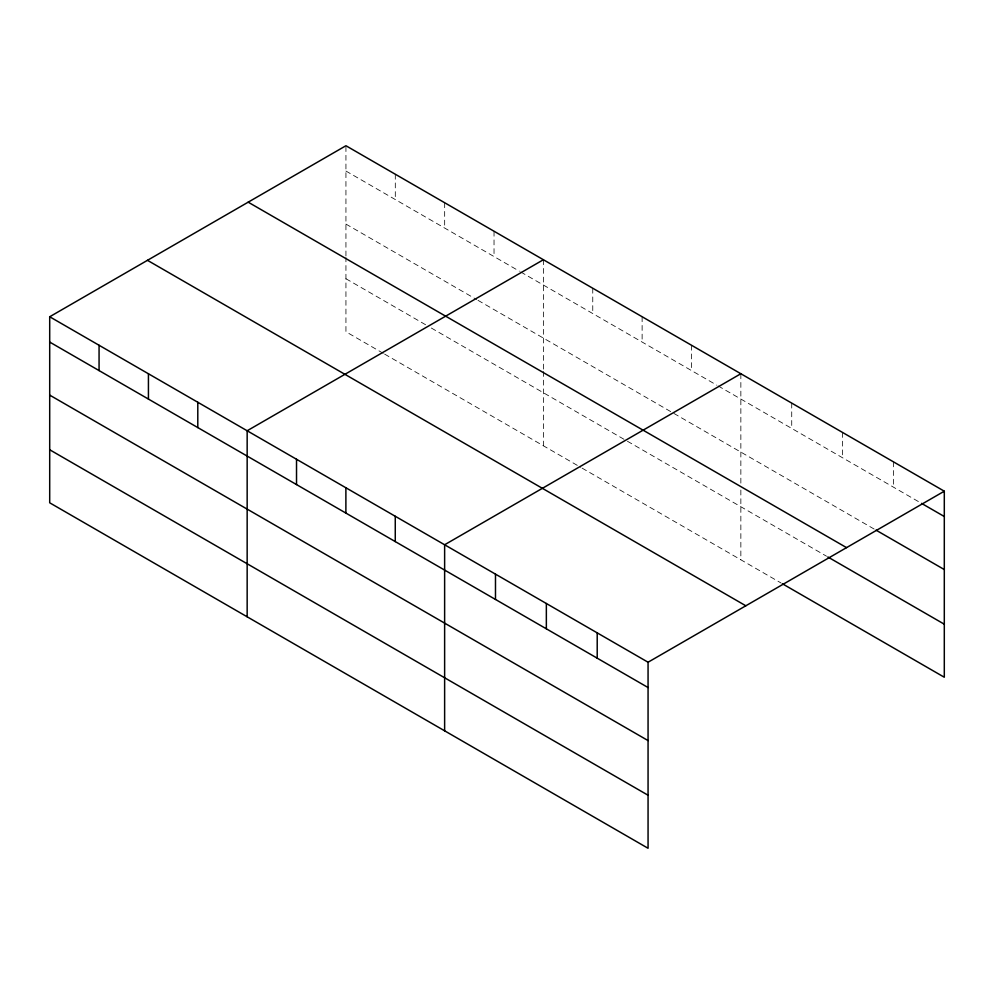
<?xml version="1.0" encoding="UTF-8"?>
<svg xmlns="http://www.w3.org/2000/svg" width="994" height="994" viewBox="0 0 994 994"><rect width="100%" height="100%" fill="white"/><g stroke="black" fill="none" stroke-linecap="round" stroke-linejoin="round"><path stroke-width="0.75" stroke-dasharray="4.97 3.73" d="M345.937 255.967L345.937 145.733M345.937 171.043L519.377 271.188M520.707 271.958L716.836 385.187M718.177 385.958L920.208 502.604M345.937 224.085L476.685 299.579M478.015 300.35L874.695 529.367M345.937 278.73L425.979 324.951M431.321 328.032L626.108 440.504M627.45 441.261L826.511 556.193M383.286 353.342L345.937 331.772L345.937 257.483M384.628 354.112L580.744 467.354M582.086 468.124L781.011 582.969M893.444 461.837L893.444 487.147M842.577 432.465L842.577 457.787M791.721 403.104L791.721 428.414M740.853 373.744L740.853 483.979M740.853 490.042L740.853 559.784M691.489 345.241L691.489 370.551M642.124 316.738L642.124 342.048M592.759 288.235L592.759 313.545M543.395 259.732L543.395 369.967M543.395 371.483L543.395 445.784M494.03 231.229L494.03 256.551M444.666 202.739L444.666 228.048M395.301 174.236L395.301 199.545"/><path stroke-width="1.49" d="M648.063 740.58L648.063 662.228L49.7 316.763L49.7 502.802L648.063 848.267L648.063 740.58L49.7 395.115M782.353 583.739L944.3 677.237L944.3 491.198L345.937 145.733L49.7 316.763M543.395 259.732L247.158 430.762L247.158 616.802M740.853 373.744L444.629 544.762L444.629 730.814M648.063 662.228L944.3 491.198M921.55 503.374L944.3 516.507M876.037 530.137L944.3 569.55M248.177 202.167L846.54 547.632M827.853 556.975L944.3 624.195M147.46 260.316L745.823 605.781M49.7 342.073L648.063 687.537M49.7 449.76L648.063 795.225M597.208 632.855L597.208 658.177M546.352 603.495L546.352 628.804M495.484 574.134L495.484 599.444M395.264 516.259L395.264 541.581M345.887 487.768L345.887 513.078M296.523 459.265L296.523 484.575M197.794 402.259L197.794 427.582M148.429 373.756L148.429 399.079M99.065 345.253L99.065 370.576"/></g></svg>
